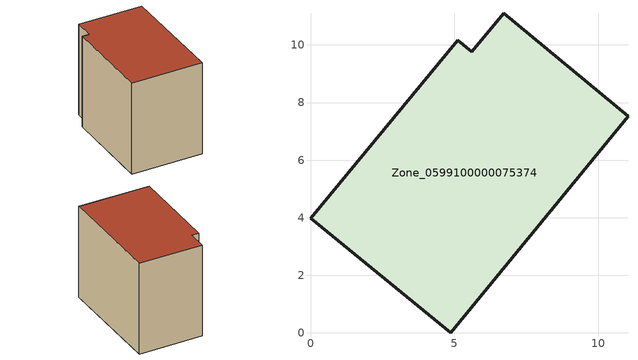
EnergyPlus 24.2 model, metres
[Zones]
Zone_0599100000075374
 floor ground (C_G): 4.87,0 0,3.99 5.11,10.16 5.6,9.76 6.72,11.11 11.03,7.53 z0
 wall outside (C_F): 0,3.99 4.87,0 11.03,7.53 6.72,11.11 5.6,9.76 5.11,10.16 0,3.99 z0:8.28
 roof outside (C_R): 5.11,10.16 0,3.99 4.87,0 11.03,7.53 6.72,11.11 5.6,9.76 z8.28
[BUILDING]
Pand.0599100000075374: North Axis=0; Terrain=City; Loads Convergence Tolerance Value=0.04; Temperature Convergence Tolerance Value=0.4; Solar Distribution=FullExterior; Maximum Number of Warmup Days=25; Minimum Number of Warmup Days=1
[Site:Location]
Rotterdam.The.Hague.AP_ZH_NLD Design_Conditions: Latitude=51.96; Longitude=4.45; Time Zone=1; Elevation=-4.5
[SITE:GROUNDTEMPERATURE:BUILDINGSURFACE]
18, 18, 18, 18, 18, 18, 18, 18, 18, 18, 18, 18
[MATERIAL] Thermal Absorptance=0.9; Solar Absorptance=0.7; Visible Absorptance=0.7
Name | Roughness | Thickness | Conductivity | Density | Specific Heat
G.TI.1946-1964 | MediumSmooth | 0.15 | 1 | 540 | 1210
F.TI.1946-1964 | Rough | 0.3 | 0.857143 | 1920 | 840
R.TI.1946-1964 | MediumRough | 0.2 | 0.277778 | 1500 | 1000
[CONSTRUCTION]
C_G: G.TI.1946-1964
C_F: F.TI.1946-1964
C_R: R.TI.1946-1964
[ZONE]
Zone_0599100000075374: Type=1; Multiplier=1; Ceiling Height=Autocalculate; Volume=Autocalculate; Floor Area=autocalculate; Part of Total Floor Area=Yes
[ZONEINFILTRATION:DESIGNFLOWRATE]
Infil_Zone_0599100000075374: Zone or ZoneList or Space or SpaceList=Zone_0599100000075374; Schedule=AlwaysOn; Design Flow Rate Calculation Method=Flow/Area; Flow Rate per Floor Area=0.003; Constant Term Coefficient=1; Temperature Term Coefficient=0; Velocity Term Coefficient=0; Velocity Squared Term Coefficient=0
[HVACTEMPLATE:ZONE:IDEALLOADSAIRSYSTEM]
Zone_0599100000075374: Maximum Heating Supply Air Temperature=50; Minimum Cooling Supply Air Temperature=13; Maximum Heating Supply Air Humidity Ratio=0.0156; Minimum Cooling Supply Air Humidity Ratio=0.0077; Heating Limit=NoLimit; Cooling Limit=NoLimit; Dehumidification Control Type=ConstantSensibleHeatRatio; Cooling Sensible Heat Ratio=0.7; Dehumidification Setpoint=60; Humidification Control Type=None; Humidification Setpoint=30; Outdoor Air Method=None; Outdoor Air Flow Rate per Person=0.00944; Outdoor Air Flow Rate per Zone Floor Area=0; Outdoor Air Flow Rate per Zone=0; Demand Controlled Ventilation Type=None; Outdoor Air Economizer Type=NoEconomizer; Heat Recovery Type=None; Sensible Heat Recovery Effectiveness=0.7; Latent Heat Recovery Effectiveness=0.65
[ZONECONTROL:THERMOSTAT]
ThermostatControl_Zone_0599100000075374: Zone or ZoneList=Zone_0599100000075374; Control Type Schedule=DualSetpointControlType; Control 1=Thermostat_Zone_0599100000075374; Temperature Difference Between Cutout And Setpoint=0
[THERMOSTATSETPOINT:DUALSETPOINT]
Thermostat_Zone_0599100000075374: Heating Setpoint Temperature Schedule=HeatingSetpoint_Zone_0599100000075374; Cooling Setpoint Temperature Schedule=CoolingSetpoint_Zone_0599100000075374
[SCHEDULE:COMPACT]
HeatingSetpoint_Zone_0599100000075374: Through: 12/31, For: AllDays, Until: 24:00, 21
CoolingSetpoint_Zone_0599100000075374: Through: 12/31, For: AllDays, Until: 24:00, 24
DualSetpointControlType: Through: 12/31, For: AllDays, Until: 24:00, 4
AlwaysOn: Through: 12/31, For: AllDays, Until: 24:00, 1
